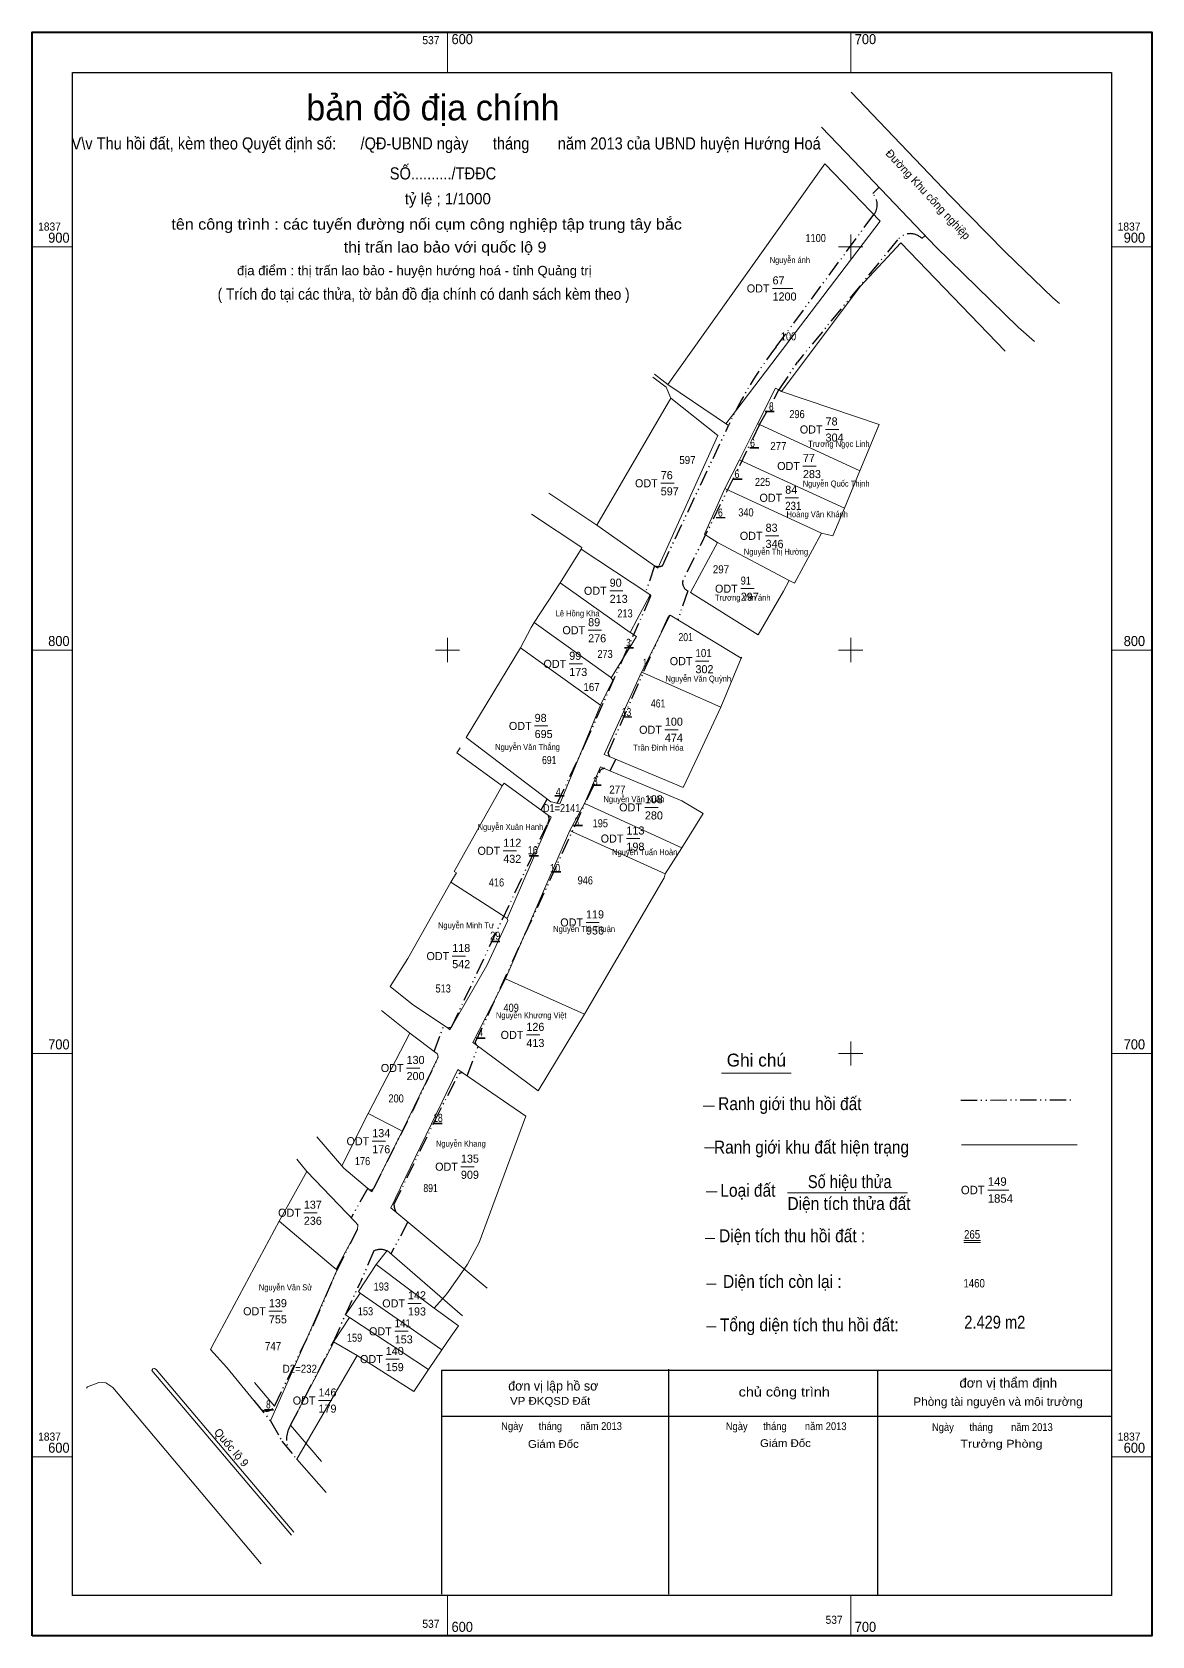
# Model space of a CAD drawing. Header units: metres. Extents: x 537059 to 537775, y 1837547 to 1837953.
# Drawn here: x 537058.5 to 537336.2, y 1837547.2 to 1837944.8 of the extents above; entities that cross this region are included whole.
import ezdxf
from ezdxf.enums import TextEntityAlignment as Align

# ---------------------------------------------------------------- set-up
doc = ezdxf.new("R2010")
doc.units = ezdxf.units.M
doc.header["$LTSCALE"] = 0.8
doc.linetypes.add('DASH_DOUBLE_DOT', pattern=[9.2, 5, -1.2, 0.3, -1.2, 0.3, -1.2])
for name, color, linetype, lineweight in [('1', 7, 'Continuous', 13), ('10', 7, 'DASH_DOUBLE_DOT', 25), ('22', 7, 'Continuous', 13), ('51', 7, 'Continuous', 13), ('61', 7, 'Continuous', 13), ('63', 7, 'Continuous', 13)]:
    doc.layers.add(name, color=color, linetype=linetype, lineweight=lineweight)
doc.layers.add('53', color=7, linetype='Continuous')
doc.layers.add('8', color=7, linetype='Continuous')

msp = doc.modelspace()

# ---------------------------------------------------------------- linework, layer by layer
at = {"layer": '1'}
for p, q in [((537268.85, 1837897.91), (537255.15, 1837912.16)), ((537262.27, 1837912.97), (537282.63, 1837891.55)), ((537299.82, 1837865.69), (537273.95, 1837892.59))]:
    msp.add_line(p, q, dxfattribs=at)
at = {"layer": '10'}
for p, q in [((537268.59, 1837906.32), (537267.01, 1837904.78)), ((537243.05, 1837866.75), (537267.28, 1837899.55)), ((537279.22, 1837893.61), (537279.94, 1837894.3)), ((537273.19, 1837893.3), (537248.33, 1837862.97)), ((537243.79, 1837856.12), (537248.33, 1837862.97)), ((537238.95, 1837847.48), (537243.76, 1837856.08)), ((537214.84, 1837812.48), (537231.26, 1837847.26)), ((537238.95, 1837847.48), (537219.94, 1837808.83)), ((537212.91, 1837812.47), (537210.72, 1837806.03)), ((537221.13, 1837806.29), (537218.68, 1837799.1)), ((537211.92, 1837804.93), (537207.71, 1837795.41)), ((537216.18, 1837799.58), (537212.94, 1837792.46)), ((537195.55, 1837768.02), (537207.71, 1837795.41)), ((537201.38, 1837766.13), (537212.94, 1837792.46)), ((537188.74, 1837753.59), (537195.55, 1837768.02)), ((537201.91, 1837761.66), (537203.27, 1837764.53)), ((537168.45, 1837694.32), (537199.53, 1837761.89)), ((537184.78, 1837751.97), (537186.27, 1837754.67)), ((537162.53, 1837698.12), (537186.39, 1837748.62)), ((537158.23, 1837692.09), (537160.67, 1837698.55)), ((537166.42, 1837686.03), (537169.17, 1837693.34)), ((537141.75, 1837658.18), (537137.69, 1837650.87)), ((537134.14, 1837637.77), (537139.19, 1837647.95)), ((537151.73, 1837649.82), (537147.53, 1837641.91)), ((537143.31, 1837642.65), (537139.88, 1837634.72))]:
    msp.add_line(p, q, dxfattribs=at)
at = {"layer": '10', "linetype": 'Continuous', "lineweight": 13}
for p, q in [((537215.75, 1837856.75), (537212.45, 1837859.28)), ((537216.19, 1837857.43), (537212.89, 1837859.99)), ((537129.11, 1837670.88), (537135.82, 1837663.15)), ((537126.64, 1837662.29), (537124.19, 1837665.38)), ((537142.81, 1837657.3), (537135.82, 1837663.15)), ((537171.35, 1837633.37), (537147.53, 1837653.34)), ((537143.89, 1837639.27), (537146.56, 1837642.75)), ((537146.56, 1837642.75), (537165.24, 1837626.51)), ((537113.69, 1837609.99), (537118.64, 1837604.15))]:
    msp.add_line(p, q, dxfattribs=at)
at = {"layer": '10'}
for points in [[(537143.26, 1837658.19), (537152.84, 1837677.17), (537159.26, 1837690.68)], [(537148.27, 1837654.11), (537158.26, 1837674.59), (537164.36, 1837686.55)], [(537118.64, 1837604.15), (537128.42, 1837624.45), (537134.14, 1837637.77)], [(537122.65, 1837599.42), (537133.25, 1837620.11), (537139.88, 1837634.72)]]:
    msp.add_lwpolyline(points, dxfattribs=at)
at = {"layer": '10', "linetype": 'Continuous', "lineweight": 13}
msp.add_lwpolyline([(537133.36, 1837620.05), (537122.65, 1837599.42), (537130.29, 1837590.39)], dxfattribs=at)
at = {"layer": '10'}
for centre, radius, start, end in [((537264.1281, 1837902.0103), 4, 321.98429, 43.92849), ((537276.3374, 1837890.8366), 4, 43.92874, 141.98581), ((537321.6718, 1837805.878), 99.4352, 142.2521, 155.40626), ((537213.8513, 1837815.0182), 2.7165, 249.66088, 291.17141), ((537222.0297, 1837808.2583), 2.1695, 164.69143, 245.30662), ((537211.5964, 1837805.0395), 0.3431, 340.86704, 58.20913), ((537217.9683, 1837798.5144), 2.0902, 125.23914, 149.19478), ((537203.3741, 1837766.2899), 2.0006, 184.56194, 213.83558), ((537200.6281, 1837760.223), 2, 92.13442, 123.40607), ((537184.7503, 1837749.7742), 2, 324.90038, 27.55737), ((537161.7654, 1837699.9743), 2, 262.93596, 292.25483), ((537169.3219, 1837694.3178), 0.875, 180.07992, 230.38631), ((537165.3262, 1837684.7988), 2, 90.51328, 118.98048), ((537142.5485, 1837658.5247), 0.7833, 222.41455, 334.79287), ((537152.2706, 1837654.184), 4, 181.00462, 207.44578), ((537144.8994, 1837638.981), 4, 67.87793, 113.43893), ((537116.6665, 1837605.1129), 2.1928, 211.67689, 333.98442), ((537127.9073, 1837595.9584), 6.2976, 146.64366, 203.15107)]:
    msp.add_arc(centre, radius, start, end, dxfattribs=at)
at = {"layer": '22'}
for p, q in [((537254.29, 1837921.27), (537262.27, 1837912.97)), ((537216.19, 1837857.43), (537255.15, 1837912.16)), ((537273.95, 1837892.59), (537263.91, 1837881.7)), ((537244.4, 1837855.72), (537263.91, 1837881.7)), ((537216.97, 1837854.02), (537198.55, 1837822.57)), ((537215.75, 1837856.75), (537216.97, 1837854.02)), ((537231.26, 1837847.26), (537216.19, 1837857.43)), ((537268.62, 1837847.55), (537244.4, 1837855.72)), ((537240.32, 1837850.81), (537242.57, 1837850.81)), ((537240.32, 1837850.65), (537242.57, 1837850.65)), ((537236.51, 1837841.84), (537238.76, 1837841.84)), ((537236.51, 1837841.68), (537238.76, 1837841.68)), ((537232.38, 1837834.01), (537234.63, 1837834.01)), ((537198.55, 1837822.57), (537186.65, 1837830.46)), ((537232.38, 1837833.85), (537234.63, 1837833.85)), ((537228.2, 1837824.5), (537230.45, 1837824.5)), ((537228.2, 1837824.34), (537230.45, 1837824.34)), ((537228.51, 1837818.29), (537246.32, 1837808.87)), ((537194.7, 1837816.64), (537211.49, 1837805.52)), ((537189.45, 1837808.28), (537206.88, 1837795.97)), ((537234.34, 1837789.57), (537217.21, 1837799.99)), ((537207.04, 1837795.86), (537206.88, 1837795.97)), ((537205.43, 1837792.23), (537207.68, 1837792.23)), ((537205.43, 1837792.07), (537207.68, 1837792.07)), ((537234.34, 1837789.57), (537229.34, 1837777.45)), ((537234.34, 1837789.57), (537234.57, 1837789.87)), ((537205.02, 1837775.08), (537207.27, 1837775.08)), ((537205.02, 1837774.92), (537207.27, 1837774.92)), ((537188.2, 1837755.53), (537190.45, 1837755.53)), ((537188.2, 1837755.37), (537190.45, 1837755.37)), ((537197.4, 1837758.22), (537199.65, 1837758.22)), ((537197.4, 1837758.06), (537199.65, 1837758.06)), ((537192.8, 1837748.21), (537195.05, 1837748.21)), ((537192.8, 1837748.05), (537195.05, 1837748.05)), ((537181.83, 1837740.63), (537184.08, 1837740.63)), ((537181.83, 1837740.47), (537184.08, 1837740.47)), ((537187.4, 1837736.67), (537189.65, 1837736.67)), ((537187.4, 1837736.51), (537189.65, 1837736.51)), ((537151.73, 1837715.15), (537162.4, 1837734.02)), ((537172.29, 1837719.39), (537174.54, 1837719.39)), ((537172.29, 1837719.23), (537174.54, 1837719.23)), ((537175.92, 1837710.08), (537195.51, 1837701.29)), ((537152.2, 1837696.6), (537145.15, 1837702.21)), ((537152.2, 1837696.6), (537158.9, 1837691.59)), ((537168.66, 1837695.47), (537170.91, 1837695.47)), ((537168.66, 1837695.31), (537170.91, 1837695.31)), ((537229.49, 1837686.73), (537246.81, 1837686.73)), ((537149.7, 1837672.63), (537141.88, 1837676.7)), ((537227.79, 1837678.51), (537224.93, 1837678.51)), ((537157.98, 1837674.31), (537160.23, 1837674.31)), ((537157.98, 1837674.15), (537160.23, 1837674.15)), ((537227.79, 1837668.15), (537225.25, 1837668.15)), ((537288.99, 1837668.96), (537317.73, 1837668.96)), ((537135.41, 1837663.81), (537135.35, 1837663.69)), ((537142.81, 1837657.3), (537146.22, 1837664.13)), ((537126.64, 1837662.29), (537119.8, 1837650.04)), ((537147.53, 1837653.34), (537151.06, 1837660.66)), ((537228.43, 1837657.26), (537225.73, 1837657.26)), ((537245.88, 1837657), (537275.67, 1837657)), ((537103.67, 1837619.95), (537119.8, 1837650.04)), ((537169.38, 1837644.68), (537166.54, 1837639.38)), ((537227.88, 1837645.74), (537225.48, 1837645.74)), ((537289.63, 1837645.19), (537293.7, 1837645.19)), ((537289.63, 1837644.7), (537293.7, 1837644.7)), ((537228.2, 1837634.41), (537225.81, 1837634.41)), ((537164.29, 1837624.08), (537158.23, 1837628.4)), ((537137.26, 1837626.09), (537133.25, 1837620.11)), ((537137.26, 1837626.09), (537156.82, 1837613.23)), ((537164.29, 1837624.08), (537162.47, 1837621.48)), ((537228.2, 1837623.81), (537225.81, 1837623.81)), ((537133.25, 1837620.11), (537139.12, 1837616.7)), ((537124.2, 1837590.97), (537139.12, 1837616.7)), ((537160.17, 1837618.08), (537156.82, 1837613.23)), ((537125.79, 1837606.15), (537125.45, 1837605.52)), ((537116.17, 1837603.3), (537118.42, 1837603.3)), ((537116.17, 1837603.14), (537118.42, 1837603.14)), ((537124.11, 1837591.07), (537124.2, 1837590.97)), ((537131.44, 1837582.75), (537124.2, 1837590.97))]:
    msp.add_line(p, q, dxfattribs=at)
at = {"layer": '22', "lineweight": 25}
for p, q in [((537326.25, 1837612.97), (537160.1, 1837612.97)), ((537160.1, 1837612.97), (537160.1, 1837557.53)), ((537216.35, 1837613.32), (537216.35, 1837557.53)), ((537268.17, 1837612.97), (537268.17, 1837557.18)), ((537125.79, 1837606.15), (537125.36, 1837605.27)), ((537326.25, 1837601.61), (537160.1, 1837601.61))]:
    msp.add_line(p, q, dxfattribs=at)
at = {"layer": '22', "linetype": 'DASH_DOUBLE_DOT', "lineweight": 25}
for p, q in [((537113.5, 1837605.55), (537117.64, 1837600.5)), ((537117.64, 1837600.5), (537120.47, 1837595.48)), ((537120.47, 1837595.48), (537124.11, 1837591.07))]:
    msp.add_line(p, q, dxfattribs=at)
at = {"layer": '22'}
for points in [[(537313.34, 1837877.48), (537311.69, 1837878.94), (537299.96, 1837890.27), (537286.24, 1837904.24), (537261.66, 1837929.9)], [(537268.85, 1837897.91), (537231.97, 1837849.48), (537230.61, 1837847.7)], [(537307.14, 1837868.08), (537303.11, 1837871.68), (537282.63, 1837891.55)], [(537216.97, 1837854.02), (537228.6, 1837844.83), (537213.75, 1837811.88), (537198.55, 1837822.57)], [(537238.44, 1837847.71), (537242.91, 1837856.56), (537243.58, 1837856.18), (537244.4, 1837855.72)], [(537230.33, 1837831.63), (537233.93, 1837838.77), (537238.44, 1837847.71)], [(537238.44, 1837847.71), (537238.95, 1837847.48), (537263.82, 1837836)], [(537259.98, 1837826.76), (537263.82, 1837836), (537268.62, 1837847.55)], [(537233.93, 1837838.77), (537234.97, 1837838.29), (537259.98, 1837826.76)], [(537230.33, 1837831.63), (537225.26, 1837820.35), (537226.29, 1837819.69), (537228.51, 1837818.29)], [(537230.33, 1837831.63), (537231.54, 1837831.07), (537254.29, 1837820.58)], [(537259.98, 1837826.76), (537257.15, 1837819.94), (537254.29, 1837820.58)], [(537194.7, 1837816.64), (537194.9, 1837817.03), (537182.38, 1837825.33)], [(537228.51, 1837818.29), (537221.82, 1837805.85), (537238.58, 1837795.35), (537244.89, 1837806.23), (537246.32, 1837808.87)], [(537254.29, 1837820.58), (537247.6, 1837808.21), (537246.32, 1837808.87)], [(537194.7, 1837816.64), (537189.45, 1837808.28), (537183.06, 1837798.44)], [(537211.49, 1837805.52), (537211.78, 1837805.33), (537208.62, 1837799.29), (537206.88, 1837795.97)], [(537183.06, 1837798.44), (537182.29, 1837797.22), (537179.62, 1837792.12)], [(537202.12, 1837784.74), (537201.96, 1837784.85), (537183.06, 1837798.44)], [(537217.21, 1837799.99), (537216.78, 1837800.25), (537209.7, 1837786.14)], [(537202.12, 1837784.74), (537208.38, 1837794.96), (537207.04, 1837795.86)], [(537187.67, 1837753.85), (537187.19, 1837753.97), (537166.2, 1837769.92), (537179.62, 1837792.12)], [(537199.52, 1837777.9), (537198.95, 1837778.31), (537179.62, 1837792.12)], [(537202.12, 1837784.74), (537202.59, 1837784.1), (537199.52, 1837777.9)], [(537201.25, 1837765.37), (537200.44, 1837765.71), (537209.7, 1837786.14)], [(537209.7, 1837786.14), (537210.63, 1837785.73), (537229.34, 1837777.45)], [(537199.52, 1837777.9), (537189.37, 1837753.44), (537187.67, 1837753.85)], [(537229.34, 1837777.45), (537223.62, 1837765.22), (537220, 1837757.54), (537201.08, 1837765.44)], [(537175.13, 1837757.91), (537163.84, 1837766.08), (537164.67, 1837767.35)], [(537199.92, 1837762.49), (537199.53, 1837762.65), (537195.5, 1837753.57)], [(537219.63, 1837742.55), (537224.96, 1837751.08), (537219.67, 1837754.23), (537199.84, 1837762.52)], [(537186.29, 1837750.87), (537175.62, 1837758.62), (537175.13, 1837757.91)], [(537162.4, 1837734.02), (537163.77, 1837736.39), (537163.22, 1837736.73), (537175.13, 1837757.91)], [(537195.5, 1837753.57), (537191.88, 1837746.86), (537178.56, 1837716.17), (537175.92, 1837710.08)], [(537176.38, 1837725.05), (537187.29, 1837750.14), (537186.29, 1837750.87)], [(537191.88, 1837746.86), (537192.57, 1837746.55), (537215.57, 1837736.16), (537219.63, 1837742.55), (537195.75, 1837753.45), (537195.5, 1837753.57)], [(537195.51, 1837701.29), (537215.3, 1837735.16), (537215.57, 1837736.16)], [(537162.4, 1837734.02), (537174.84, 1837726.04), (537176.38, 1837725.05)], [(537176.38, 1837725.05), (537176.53, 1837724.51), (537171.3, 1837713.4), (537162.13, 1837697.44), (537161.8, 1837697.74)], [(537161.8, 1837697.74), (537161.55, 1837697.97), (537152.75, 1837703.82), (537147.31, 1837708.22), (537151.73, 1837715.15)], [(537168.33, 1837693.97), (537167.85, 1837694.33), (537174.27, 1837706.86), (537175.92, 1837710.08)], [(537195.51, 1837701.29), (537184.02, 1837682.29), (537168.3, 1837693.99)], [(537152.2, 1837696.6), (537141.88, 1837676.7), (537135.35, 1837663.69)], [(537158.9, 1837691.59), (537159.07, 1837691.46), (537159.26, 1837690.68), (537150.31, 1837672.31)], [(537164.09, 1837687.64), (537180.95, 1837676.01), (537169.38, 1837644.68)], [(537126.64, 1837662.29), (537138.59, 1837649.94), (537139.29, 1837649.07), (537139.19, 1837647.95), (537133.92, 1837638.08)], [(537133.92, 1837638.08), (537133.22, 1837638.67), (537119.8, 1837650.04)], [(537139.92, 1837632.18), (537139.46, 1837632.58), (537143.89, 1837639.27), (537158.23, 1837628.4)], [(537166.54, 1837639.38), (537165.67, 1837638.13), (537161.36, 1837631.99), (537160.99, 1837631.46), (537158.23, 1837628.4)], [(537117.64, 1837600.5), (537134.14, 1837637.77), (537133.92, 1837638.08)], [(537139.92, 1837632.18), (537136.26, 1837626.78), (537137.26, 1837626.09)], [(537162.47, 1837621.48), (537160.17, 1837618.08), (537139.92, 1837632.18)], [(537103.67, 1837619.95), (537102.77, 1837618.17), (537106.79, 1837613.73), (537113.5, 1837605.55)], [(537156.82, 1837613.23), (537153.24, 1837607.8), (537139.12, 1837616.7)], [(537122.89, 1837572.12), (537088.23, 1837613.01), (537088.45, 1837613.43), (537088.92, 1837613.51), (537089.26, 1837613.26), (537123.47, 1837572.94)], [(537115.33, 1837565.08), (537078.53, 1837608.79), (537076.79, 1837609.95), (537075.07, 1837610), (537072.27, 1837608.93), (537072, 1837608.59)]]:
    msp.add_lwpolyline(points, dxfattribs=at)
at = {"layer": '51'}
for p, q in [((537242.16, 1837881.25), (537247.16, 1837881.25)), ((537255.31, 1837846.28), (537258.61, 1837846.28)), ((537249.7, 1837837.23), (537253, 1837837.23)), ((537214.43, 1837832.95), (537217.73, 1837832.95)), ((537245.3, 1837829.35), (537248.6, 1837829.35)), ((537240.43, 1837819.92), (537243.73, 1837819.92)), ((537201.77, 1837806.3), (537205.07, 1837806.3)), ((537234.27, 1837806.82), (537237.57, 1837806.82)), ((537196.43, 1837796.51), (537199.73, 1837796.51)), ((537191.74, 1837788.17), (537195.04, 1837788.17)), ((537223.05, 1837788.85), (537226.35, 1837788.85)), ((537183.16, 1837772.78), (537186.46, 1837772.78)), ((537215.46, 1837771.84), (537218.76, 1837771.84)), ((537210.51, 1837752.6), (537213.81, 1837752.6)), ((537205.92, 1837744.86), (537209.22, 1837744.86)), ((537175.38, 1837741.83), (537178.68, 1837741.83)), ((537195.9, 1837724.07), (537199.2, 1837724.07)), ((537162.72, 1837715.73), (537166.02, 1837715.73)), ((537181.11, 1837696.18), (537184.41, 1837696.18)), ((537151.4, 1837687.98), (537154.7, 1837687.98)), ((537142.89, 1837669.83), (537146.19, 1837669.83)), ((537164.88, 1837663.51), (537168.18, 1837663.51)), ((537295.54, 1837657.73), (537300.79, 1837657.73)), ((537125.92, 1837652.1), (537129.22, 1837652.1)), ((537117.25, 1837627.67), (537120.55, 1837627.67)), ((537151.75, 1837629.63), (537155.05, 1837629.63)), ((537148.46, 1837622.7), (537151.76, 1837622.7)), ((537146.23, 1837615.82), (537149.53, 1837615.82)), ((537129.55, 1837605.54), (537132.85, 1837605.54))]:
    msp.add_line(p, q, dxfattribs=at)
at = {"layer": '61'}
for p, q in [((537151.06, 1837660.66), (537164.09, 1837687.64)), ((537146.22, 1837664.13), (537150.31, 1837672.31)), ((537150.31, 1837672.31), (537149.7, 1837672.63))]:
    msp.add_line(p, q, dxfattribs=at)
at = {"layer": '63'}
for p, q in [((537161.55, 1837934.81), (537161.55, 1837944.81)), ((537261.55, 1837934.81), (537261.55, 1837944.81)), ((537261.55, 1837888.59), (537261.55, 1837894.59)), ((537058.52, 1837891.59), (537068.52, 1837891.59)), ((537258.55, 1837891.59), (537264.55, 1837891.59)), ((537326.25, 1837891.59), (537336.25, 1837891.59)), ((537161.55, 1837788.59), (537161.55, 1837794.59)), ((537261.55, 1837788.59), (537261.55, 1837794.59)), ((537058.52, 1837791.59), (537068.52, 1837791.59)), ((537158.55, 1837791.59), (537164.55, 1837791.59)), ((537258.55, 1837791.59), (537264.55, 1837791.59)), ((537326.25, 1837791.59), (537336.25, 1837791.59)), ((537058.52, 1837691.59), (537068.52, 1837691.59)), ((537258.55, 1837691.59), (537264.55, 1837691.59)), ((537261.55, 1837688.59), (537261.55, 1837694.59)), ((537326.25, 1837691.59), (537336.25, 1837691.59)), ((537058.52, 1837591.59), (537068.52, 1837591.59)), ((537326.25, 1837591.59), (537336.25, 1837591.59)), ((537161.55, 1837547.18), (537161.55, 1837557.18)), ((537261.55, 1837547.18), (537261.55, 1837557.18))]:
    msp.add_line(p, q, dxfattribs=at)
at = {"layer": '63', "linetype": 'DASH_DOUBLE_DOT', "lineweight": 25}
msp.add_line((537288.89, 1837680.02), (537317.09, 1837680.11), dxfattribs=at)
at = {"layer": '63', "lineweight": 40}
msp.add_lwpolyline([(537058.52, 1837547.18), (537058.52, 1837944.81), (537336.25, 1837944.81), (537336.25, 1837547.18)], close=True, dxfattribs=at)
at = {"layer": '63', "lineweight": 25}
msp.add_lwpolyline([(537068.52, 1837557.18), (537068.52, 1837934.81), (537326.25, 1837934.81), (537326.25, 1837557.18)], close=True, dxfattribs=at)

# ---------------------------------------------------------------- texts
at = {"layer": '10', "width": 0.85}
msp.add_text('176', height=2, dxfattribs=at).set_placement((537140.47, 1837663.91), align=Align.CENTER)
at = {"layer": '22'}
for s, height, p in [('bản đồ địa chính ', 6.354, (537159.105, 1837922.93)), ('tỷ lệ ; 1/1000', 2.789, (537161.62, 1837902.1)), ('Ghi chú', 3.189, (537238.145, 1837688.35)), ('đơn vị lập hồ sơ', 2.32, (537187.785, 1837608.02))]:
    msp.add_text(s, height=height, dxfattribs=at).set_placement(p, align=Align.CENTER)
for s, height, width, p in [('V\\v Thu hồi đất, kèm theo Quyết định số:      /QĐ-UBND ngày      tháng       năm 2013 của UBND huyện Hướng Hoá', 3.01, 0.9, (537161.205, 1837915.7)), ('SỐ........../TĐĐC', 3.013, 0.9, (537160.43, 1837908.27)), ('tên công trình : các tuyến đường nối cụm công nghiệp tập trung tây bắc', 2.712, 1.1, (537156.365, 1837895.82)), ('thị trấn lao bảo với quốc lộ 9', 2.712, 1.1, (537160.94, 1837890.15)), ('địa điểm : thị trấn lao bảo - huyện hướng hoá - tỉnh Quảng trị', 2.324, 1.05, (537153.32, 1837884.52)), ('( Trích đo tại các thửa, tờ bản đồ địa chính có danh sách kèm theo )', 2.813, 0.9, (537155.63, 1837878.45)), ('D1=2141', 2, 0.85, (537189.855, 1837751.41)), ('Ranh giới thu hồi đất', 3.186, 0.9, (537246.46, 1837677.54)), ('Ranh giới khu đất hiện trạng', 3.189, 0.9, (537251.82, 1837666.77)), ('Loại đất', 3.189, 0.9, (537236.05, 1837656.07)), ('Số hiệu thửa', 3.189, 0.85, (537261.305, 1837658.21)), ('Diện tích thửa đất', 3.189, 0.9, (537261.125, 1837652.79)), ('Diện tích thu hồi đất : ', 3.186, 0.9, (537247.56, 1837644.79)), ('Diện tích còn lại : ', 3.186, 0.9, (537245.125, 1837633.46)), ('Tổng diện tích thu hồi đất: ', 3.186, 0.9, (537251.805, 1837622.7)), ('2.429 m2', 3.19, 0.85, (537297.28, 1837623.38)), ('D2=232', 2, 0.9, (537124.925, 1837612.42)), ('đơn vị thẩm định', 2.32, 1.05, (537300.62, 1837608.75)), ('chủ công trình', 2.32, 1.15, (537245.06, 1837606.53)), ('VP ĐKQSD Đất', 1.93, 1.1, (537187.01, 1837604.49)), ('Phòng tài nguyên và môi trường', 2.088, 1.05, (537298.07, 1837604.23)), ('Ngày      tháng       năm 2013', 1.93, 0.9, (537189.835, 1837598.24)), ('Ngày      tháng       năm 2013', 1.93, 0.9, (537245.535, 1837598.21)), ('Ngày      tháng       năm 2013', 1.93, 0.9, (537296.675, 1837597.99)), ('Giám Đốc', 1.93, 1.1, (537187.805, 1837593.81)), ('Giám Đốc', 1.93, 1.1, (537245.365, 1837594.01)), ('Trưởng Phòng', 1.94, 1.2, (537298.92, 1837593.86))]:
    msp.add_text(s, height=height, dxfattribs=dict(at, width=width)).set_placement(p, align=Align.CENTER)
for s, rotation, p in [('Đường Khu công nghiệp', 312.898, (537279.9989, 1837903.8757)), ('Quốc lộ 9', 310.313, (537107.2046, 1837593.237))]:
    msp.add_text(s, height=2, rotation=rotation, dxfattribs=at).set_placement(p, align=Align.CENTER)
at = {"layer": '51'}
for height, p in [(2, (537241.42, 1837880.25)), (2, (537254.57, 1837845.28)), (2, (537248.96, 1837836.23)), (2, (537213.69, 1837831.95)), (2, (537244.56, 1837828.35)), (2, (537239.69, 1837818.92)), (2, (537201.03, 1837805.3)), (2, (537233.53, 1837805.82)), (2, (537195.69, 1837795.51)), (2, (537191, 1837787.17)), (2, (537222.31, 1837787.85)), (2, (537182.42, 1837771.78)), (2, (537214.72, 1837770.84)), (2, (537209.77, 1837751.6)), (2, (537174.64, 1837740.83)), (2, (537205.18, 1837743.86)), (2, (537195.16, 1837723.07)), (2, (537161.98, 1837714.73)), (2, (537180.37, 1837695.18)), (2, (537150.66, 1837686.98)), (2, (537142.15, 1837668.83)), (2, (537164.14, 1837662.51)), (2.099, (537294.79, 1837656.68)), (2, (537125.18, 1837651.1)), (2, (537116.51, 1837626.67)), (2, (537151.01, 1837628.63)), (2, (537147.72, 1837621.7)), (2, (537145.49, 1837614.82)), (2, (537128.81, 1837604.54))]:
    msp.add_text('ODT', height=height, dxfattribs=at).set_placement(p, align=Align.RIGHT)
for s, height, p in [('67', 2, (537242.16, 1837882.25)), ('1200', 2, (537242.16, 1837878.25)), ('78', 2, (537255.31, 1837847.28)), ('304', 2, (537255.31, 1837843.28)), ('77', 2, (537249.7, 1837838.23)), ('76', 2, (537214.43, 1837833.95)), ('283', 2, (537249.7, 1837834.23)), ('597', 2, (537214.43, 1837829.95)), ('84', 2, (537245.3, 1837830.35)), ('83', 2, (537240.43, 1837820.92)), ('346', 2, (537240.43, 1837816.92)), ('90', 2, (537201.77, 1837807.3)), ('213', 2, (537201.77, 1837803.3)), ('297', 2, (537234.27, 1837803.82)), ('89', 2, (537196.43, 1837797.51)), ('276', 2, (537196.43, 1837793.51)), ('99', 2, (537191.74, 1837789.17)), ('173', 2, (537191.74, 1837785.17)), ('302', 2, (537223.05, 1837785.85)), ('98', 2, (537183.16, 1837773.78)), ('100', 2, (537215.46, 1837772.84)), ('695', 2, (537183.16, 1837769.78)), ('474', 2, (537215.46, 1837768.84)), ('108', 2, (537210.51, 1837753.6)), ('280', 2, (537210.51, 1837749.6)), ('113', 2, (537205.92, 1837745.86)), ('112', 2, (537175.38, 1837742.83)), ('198', 2, (537205.92, 1837741.86)), ('432', 2, (537175.38, 1837738.83)), ('119', 2, (537195.9, 1837725.07)), ('956', 2, (537195.9, 1837721.07)), ('118', 2, (537162.72, 1837716.73)), ('542', 2, (537162.72, 1837712.73)), ('126', 2, (537181.11, 1837697.18)), ('413', 2, (537181.11, 1837693.18)), ('130', 2, (537151.4, 1837688.98)), ('200', 2, (537151.4, 1837684.98)), ('134', 2, (537142.89, 1837670.83)), ('176', 2, (537142.89, 1837666.83)), ('135', 2, (537164.88, 1837664.51)), ('909', 2, (537164.88, 1837660.51)), ('149', 2.099, (537295.54, 1837658.78)), ('137', 2, (537125.92, 1837653.1)), ('1854', 2.099, (537295.54, 1837654.58)), ('236', 2, (537125.92, 1837649.1)), ('142', 2, (537151.75, 1837630.63)), ('139', 2, (537117.25, 1837628.67)), ('193', 2, (537151.75, 1837626.63)), ('755', 2, (537117.25, 1837624.67)), ('153', 2, (537148.46, 1837619.7)), ('140', 2, (537146.23, 1837616.82)), ('159', 2, (537146.23, 1837612.82)), ('146', 2, (537129.55, 1837606.54)), ('179', 2, (537129.55, 1837602.54))]:
    msp.add_text(s, height=height, dxfattribs=at).set_placement(p)
for s, width, p in [('231', 0.9, (537245.3, 1837826.35)), ('91', 0.85, (537234.27, 1837807.82)), ('101', 0.9, (537223.05, 1837789.85)), ('141', 0.9, (537148.46, 1837623.7))]:
    msp.add_text(s, height=2, dxfattribs=dict(at, width=width)).set_placement(p)
at = {"layer": '53'}
for s, height, width, p in [('1100', 2, 0.85, (537250.33, 1837892.75)), ('296', 2, 0.85, (537246.33, 1837849.1)), ('277', 2, 0.9, (537241.6, 1837841.18)), ('597', 2, 0.9, (537219.05, 1837837.72)), ('225', 2, 0.85, (537237.79, 1837832.28)), ('340', 2, 0.85, (537233.67, 1837824.73)), ('297', 2, 0.9, (537227.36, 1837810.62)), ('213', 2, 0.85, (537203.67, 1837799.69)), ('201', 2, 0.8, (537218.83, 1837793.81)), ('273', 2, 0.85, (537198.73, 1837789.63)), ('167', 2, 0.9, (537195.27, 1837781.44)), ('461', 2, 0.8, (537212, 1837777.37)), ('691', 2, 0.8, (537184.99, 1837763.33)), ('277', 2, 0.9, (537201.67, 1837756)), ('195', 2, 0.85, (537197.55, 1837747.65)), ('416', 2, 0.85, (537171.8, 1837732.99)), ('513', 2, 0.85, (537158.58, 1837706.7)), ('409', 2, 0.85, (537175.44, 1837701.91)), ('200', 2, 0.85, (537146.91, 1837679.44)), ('891', 2, 0.8, (537155.57, 1837657.22)), ('265', 2.099, 0.85, (537289.66, 1837645.68)), ('1460', 2.099, 0.85, (537289.51, 1837633.57)), ('193', 2, 0.85, (537143.24, 1837632.8)), ('153', 2, 0.85, (537139.31, 1837626.67)), ('747', 2, 0.9, (537116.28, 1837618.02)), ('159', 2, 0.85, (537136.6, 1837620.11))]:
    msp.add_text(s, height=height, dxfattribs=dict(at, width=width)).set_placement(p)
at = {"layer": '61', "width": 0.85}
msp.add_text('946', height=2, dxfattribs=at).set_placement((537193.82, 1837733.5))
at = {"layer": '63', "width": 0.95}
for p in [(537159.55, 1837941.81), (537259.55, 1837550.18), (537159.55, 1837549.18)]:
    msp.add_text('537', height=2, dxfattribs=at).set_placement(p, align=Align.RIGHT)
for s, height, p in [('600', 2.5, (537162.55, 1837941.81)), ('700', 2.5, (537262.55, 1837941.81)), ('1837', 2, (537060.02, 1837895.59)), ('1837', 2, (537327.75, 1837895.59)), ('900', 2.5, (537062.52, 1837892.59)), ('900', 2.5, (537329.25, 1837892.59)), ('800', 2.5, (537062.52, 1837792.59)), ('800', 2.5, (537329.25, 1837792.59)), ('700', 2.5, (537062.52, 1837692.59)), ('700', 2.5, (537329.25, 1837692.59)), ('1837', 2, (537060.02, 1837595.59)), ('1837', 2, (537327.75, 1837595.59)), ('600', 2.5, (537062.52, 1837592.59)), ('600', 2.5, (537329.25, 1837592.59)), ('600', 2.5, (537162.55, 1837548.18)), ('700', 2.5, (537262.55, 1837548.18))]:
    msp.add_text(s, height=height, dxfattribs=at).set_placement(p)
at = {"layer": '63'}
for s, width, p in [('Nguyễn ánh', 0.85, (537246.46, 1837887.54)), ('Trương Ngọc Linh', 0.9, (537258.615, 1837841.98)), ('Nguyễn Quốc Thịnh', 0.9, (537257.93, 1837832.13)), ('Hoàng Văn Khánh', 0.9, (537253.25, 1837824.53)), ('Nguyễn Thị Hường', 0.9, (537243.01, 1837815.22)), ('Trương Văn ánh', 0.9, (537234.77, 1837803.86)), ('Lê Hồng Kha', 0.9, (537193.815, 1837799.94)), ('Nguyễn Văn Quỳnh', 0.9, (537223.755, 1837783.74)), ('Nguyễn Văn Thắng', 0.9, (537181.4, 1837766.82)), ('Trần Đình Hóa', 0.95, (537213.87, 1837766.64)), ('Nguyễn Văn Xuân', 0.9, (537207.79, 1837753.88)), ('Nguyễn Xuân Hanh', 0.9, (537177.165, 1837746.98)), ('Nguyễn Tuấn Hoàn', 0.9, (537210.455, 1837740.75)), ('Nguyễn Minh Tư', 0.9, (537166.145, 1837722.61)), ('Nguyễn Thị Thuận', 0.9, (537195.425, 1837721.72)), ('Nguyễn Khương Việt', 0.9, (537182.305, 1837700.31)), ('Nguyễn Khang', 0.9, (537164.855, 1837668.49)), ('Nguyễn Văn Sử', 0.9, (537121.39, 1837632.84))]:
    msp.add_text(s, height=1.5, dxfattribs=dict(at, width=width)).set_placement(p, align=Align.CENTER)
at = {"layer": '8'}
for s, width, p in [('100', 0.85, (537246.115, 1837868.37)), ('8', 0.75, (537241.86, 1837850.99)), ('6', 0.8, (537237.2, 1837841.93)), ('6', 0.8, (537233.33, 1837834.24)), ('6', 0.8, (537229.22, 1837824.68)), ('3', 0.75, (537206.42, 1837792.4)), ('1', 0.65, (537210.525, 1837787.49)), ('13', 0.8, (537205.935, 1837775.22)), ('3', 0.75, (537198.22, 1837758.11)), ('4', 0.8, (537189.015, 1837755.42)), ('3', 0.75, (537193.62, 1837748.1)), ('16', 0.85, (537182.695, 1837740.98)), ('10', 0.85, (537188.22, 1837736.56)), ('29', 0.85, (537173.395, 1837719.79)), ('4', 0.8, (537169.765, 1837695.87)), ('18', 0.8, (537159.175, 1837674.62)), ('8', 0.75, (537117.12, 1837603.57))]:
    msp.add_text(s, height=2, dxfattribs=dict(at, width=width)).set_placement(p, align=Align.CENTER)

doc.saveas('drawing.dxf')
